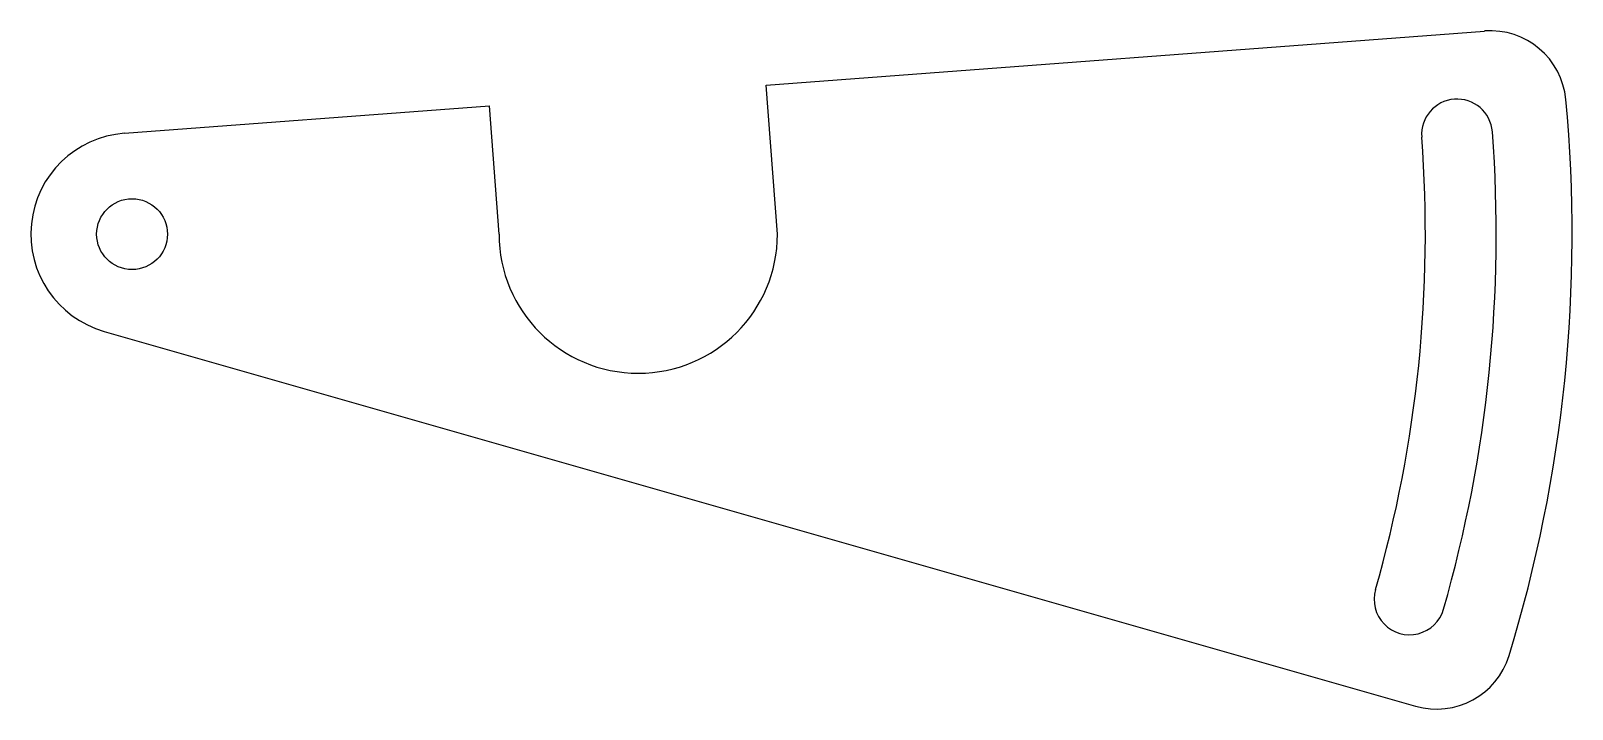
# Model space of a CAD drawing. Header units: millimetres. Extents: x -48 to 74, y -38 to 16.
import ezdxf

# ---------------------------------------------------------------- set-up
doc = ezdxf.new("R2010")
doc.units = ezdxf.units.MM
doc.layers.add('Sketch012', color=7, linetype='CONTINUOUS')

msp = doc.modelspace()

# ---------------------------------------------------------------- linework, layer by layer
at = {"layer": 'Sketch012'}
for p, q in [((10.11, 11.79), (66.88, 16.06)), ((11, 0), (10.11, 11.79)), ((-40.6, 7.98), (-11.76, 10.15)), ((-11, 0), (-11.76, 10.15)), ((-42.2, -7.69), (61.43, -37.33))]:
    msp.add_line(p, q, dxfattribs=at)
msp.add_circle((-40, 0), 2.8, dxfattribs=at)
for centre, radius, start, end in [((67.33, 10.08), 6, 5.3643, 94.3012), ((64.7, 7.88), 2.8, 4.3012, -175.6988), ((-40, 0), 113.8, -17.0251, 5.3643), ((-40, 0), 8, 94.3012, -105.962), ((-40, 0), 102.2, -15.962, 4.3012), ((-40, 0), 107.8, -15.962, 4.3012), ((0, 0), 11, 180, 0), ((60.95, -28.88), 2.8, 164.0377, -15.962), ((63.08, -31.56), 6, -105.962, -17.0251)]:
    msp.add_arc(centre, radius, start, end, dxfattribs=at)

doc.saveas('drawing.dxf')
